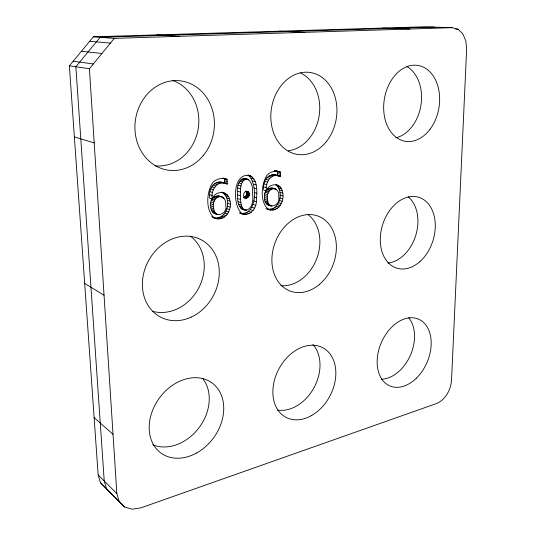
<?xml version="1.0" encoding="UTF-8"?>
<svg xmlns="http://www.w3.org/2000/svg" width="536" height="536" viewBox="0 0 536 536"><rect width="100%" height="100%" fill="white"/><g stroke="black" fill="none" stroke-linecap="round" stroke-linejoin="round"><path stroke-width="0.8" d="M237.662 194.91C234.326 173.972 254.419 172.719 252.51 193.925C255.712 214.728 235.92 215.894 237.662 194.91L240.322 195.747C240.885 200.544 240.007 207.908 245.3 210.28M240.322 195.747C240.49 190.246 239.693 179.285 247.585 179.259M223.827 182.923C214.675 178.696 207.8 189.851 209.73 198.173L212.323 199.044C214.273 190.923 227.472 189.999 229.334 198.695C233.743 208.873 224.631 223.425 213.026 217.616M212.323 199.044C210.132 190.307 218.031 178.977 227.19 184.069L227.07 179.259C222.192 177.517 216.303 178.676 212.765 182.568C206.434 191.741 205.06 211.271 214.963 218.326M241.723 213.469C257.923 213.676 257.334 182.267 247.954 175.004C258.895 178.019 256.858 193 256.349 201.777C256.255 210.166 247.572 217.75 239.585 212.899L244.376 214.38M210.762 205.784C208.283 193.536 227.083 192.404 225.69 204.772C228.349 217.187 209.757 217.864 210.762 205.784L213.348 206.688L214.447 211.841L217.261 214.494M213.348 206.688C212.631 201.717 216.343 195.211 222.051 196.886M268.61 209.556C259.484 202.4 261.2 183.982 267.109 175.098C270.332 171.433 275.832 170.26 280.348 171.989L280.388 176.625C270.325 170.951 262.171 179.004 263.739 190.159L266.459 190.963C268.174 183.245 280.683 182.327 282.15 190.729C285.809 200.042 278.338 214.031 267.256 209.12M266.459 190.963C264.583 182.903 271.685 171.634 280.388 176.625M213.167 217.549C227.164 221.201 232.939 198.434 221.938 192.236M264.576 197.503C262.231 185.771 280.288 184.598 278.7 196.565C281.212 208.444 263.357 209.201 264.576 197.503L267.296 198.333L268.235 203.305L270.781 205.878M267.296 198.333C266.734 193.71 270.023 187.339 275.457 188.947M265.903 208.685C279.028 212.685 284.75 192.538 276.161 185.041L278.914 185.811M246.453 198.099L243.78 197.255C246.413 196.833 247.612 193.074 245.743 191.185L248.423 192.002C251.351 195.091 246.848 200.25 243.324 197.395M119.233 501.669L116.855 493.596L89.418 68.722L114.302 38.384L452.123 27.671L458.139 29.252L462.856 33.889L465.831 40.843L466.635 49.406L451.513 380.627C450.642 390.054 445.577 399.548 436.652 403.508L140.955 507.84L132.111 509.2L124.6 507.009L100.52 482.802L98.162 474.956L69.365 65.828L93.358 36.81L424.519 26.8L452.123 27.671M242.641 209.382L244.068 209.395M455.707 29.172L458.139 29.252M382.671 28.066L409.799 29.018M279.296 31.189L304.79 32.348M156.834 34.894L179.56 36.314M93.358 36.81L114.302 38.384M89.639 41.312L110.443 43.088M81.412 51.255L101.92 53.486M73.144 61.258L93.338 63.945M69.365 65.828L89.418 68.722M214.668 213.562L215.901 213.81M268.067 205.02L271.92 206.125M435.761 27.664L433.51 27.081L100.138 37.319L75.857 66.766L104.232 481.013L106.597 488.933L111.903 494.212M280.348 171.989L275.363 170.676L277.581 171.272L277.628 175.888M275.29 170.736L277.36 171.272M274.512 170.676L276.583 171.212M274.425 170.837L275.805 171.198M277.588 171.989L280.355 172.713M277.601 173.577L280.368 174.307M277.621 175.165L280.382 175.902M274.827 174.863L278.318 175.768M274.084 174.756L279.718 176.284M273.32 174.709L276.074 175.446M272.536 174.729L275.29 175.46M271.745 174.803L274.492 175.54M269.856 175.292L272.603 176.029M268.214 176.197L270.961 176.94M266.821 177.517L269.561 178.267M265.682 179.259L268.415 180.016M249.776 176.31L252.476 177.068M264.797 181.403L267.524 182.166M275.919 184.639L277.293 185.02M251.29 178.28L253.997 179.044M277.527 186.273L280.281 187.051M278.613 187.915L281.367 188.699M264.181 183.935L266.908 184.712M248.851 179.808L244.898 178.495M252.496 180.887L255.196 181.657M243.445 178.455L246.131 179.218M242.011 178.89L244.697 179.66M279.397 189.938L282.15 190.729M271.578 187.915L274.318 188.706M276.429 189.483L272.717 188.156M270.265 187.975L272.998 188.759M240.778 179.788L243.458 180.558M268.992 188.304L271.725 189.094M263.826 186.856L266.553 187.647M253.374 184.123L256.074 184.907M267.859 188.906L270.593 189.697M279.872 192.337L282.626 193.141M239.753 181.141L242.426 181.918M266.874 189.771L269.608 190.568M223.492 178.227L227.07 179.259M223.338 178.26L224.658 178.649M238.935 182.95L241.602 183.741M266.044 190.903L268.771 191.707M222.5 178.146L223.82 178.535M280.053 195.117L282.8 195.928M224.45 179.232L227.09 180.009M253.93 187.975L256.637 188.773M265.38 192.27L268.101 193.081M224.49 180.88L227.13 181.664M238.312 185.235L240.979 186.032M279.919 197.931L282.673 198.755M264.918 193.824L267.638 194.642M74.37 136.941L94.209 142.898M250.654 175.754C232.048 171.004 232.175 206.414 242.239 213.81M224.53 182.521L227.17 183.319M221.502 182.233L226.46 183.721M227.19 184.069L224.55 183.272L224.43 178.481L223.639 178.233M220.691 182.119L223.324 182.917M254.171 192.451L256.871 193.268M264.65 195.566L267.364 196.39M219.867 182.079L222.494 182.876M219.016 182.099L221.643 182.897M279.477 200.464L282.224 201.295M237.89 187.989L240.557 188.799M218.159 182.186L220.785 182.984M245.95 191.017L248.423 192.002M246.131 191.654L248.811 192.471M216.122 182.702L218.742 183.5M246.413 192.19L249.093 193.007M246.587 192.786L249.267 193.61M278.713 202.702L281.46 203.546M246.654 193.442L249.334 194.267M214.36 183.647L216.973 184.458M264.697 199.405L267.417 200.243M237.676 191.218L240.342 192.035M246.607 194.133L249.294 194.957M254.084 196.96L256.778 197.791M246.46 194.782L249.14 195.613M277.641 204.665L280.375 205.516M265.012 201.06L267.725 201.898M212.866 185.034L215.479 185.845M246.205 195.392L248.885 196.223M245.843 195.962L248.523 196.799M265.521 202.454L268.235 203.305M245.401 196.457L248.074 197.295M276.275 206.306L279.008 207.164M244.912 196.839L247.585 197.677M266.211 203.606L268.931 204.457M244.369 197.107L247.042 197.945M211.66 186.843L214.259 187.667M267.069 204.471L269.789 205.322M243.505 197.382L245.863 198.126M253.662 200.926L256.349 201.777M274.646 207.586L277.373 208.45M222.011 192.176L223.974 192.806M223.117 192.779L225.743 193.617M272.757 208.504L275.477 209.375M210.735 189.074L213.335 189.905M224.618 194.045L227.251 194.89M237.837 198.568L240.496 199.419M270.6 209.06L273.32 209.931M252.898 204.357L255.585 205.221M268.08 209.187L270.794 210.058M225.817 195.747L228.45 196.591M210.105 191.707L212.705 192.551M226.701 197.838L229.334 198.695M238.192 201.683L240.852 202.548M218.192 195.794L223.11 197.442M251.806 207.258L254.486 208.136M216.772 195.861L219.378 196.719M222.688 197.871L223.994 198.3M215.392 196.216L217.998 197.074M227.257 200.33L229.89 201.194M209.77 194.742L212.363 195.6M238.728 204.263L241.381 205.141M214.179 196.846L216.785 197.704M250.386 209.623L253.059 210.514M239.431 206.32L242.091 207.198M213.127 197.75L215.727 198.615M227.492 203.211L230.125 204.089M240.322 207.847L242.976 208.739M245.401 209.837L246.734 210.286M212.243 198.93L214.842 199.801M241.388 208.873L244.048 209.764M248.63 211.432L251.304 212.33M211.546 200.35L214.139 201.228M227.398 206.132L230.024 207.017M246.553 212.685L249.22 213.583M211.063 201.965L213.656 202.849M244.148 213.382L246.808 214.286M226.956 208.752L229.582 209.656M210.802 203.78L213.395 204.672M226.172 211.084L228.792 211.995M210.923 207.76L213.509 208.672M225.033 213.127L227.653 214.045M211.291 209.469L213.877 210.387M223.579 214.842L226.192 215.767M211.861 210.923L214.447 211.841M212.631 212.109L215.224 213.033M213.576 212.993L218.494 214.742M221.837 216.175L224.443 217.114M219.807 217.147L222.406 218.085M217.482 217.737L220.075 218.681M211.666 216.685L212.96 217.154M214.748 217.884L217.341 218.829M245.327 198.032C241.609 196.605 244.235 189.664 247.96 191.627M84.681 283.417L104.044 295.249M94.122 417.611L113.029 434.314M98.162 474.956L116.855 493.596M100.52 482.802L124.6 507.009M307.885 214.467A39.054 30.76 -69.7 0 1 316.716 258.7A39.054 30.76 -69.7 0 1 280.824 285.675M406.992 66.585A37.567 27.463 -80.7 0 1 420.954 105.123A37.567 27.463 -80.7 0 1 395.883 137.819M300.529 72.983A40.448 32.462 -81.4 0 1 319.128 115.93A40.448 32.462 -81.4 0 1 288.16 150.804M190.186 236.041A42.558 36.348 -61.6 0 1 199.077 287.256A42.558 36.348 -61.6 0 1 152.338 311.222M408.68 317.687A35.57 24.83 -66.6 0 1 410.335 355.448A35.57 24.83 -66.6 0 1 381.364 379.24M312.877 344.507A38.471 28.689 -61.8 0 1 313.989 387.722A38.471 28.689 -61.8 0 1 277.172 410M202.487 378.228A42.304 33.245 -53.4 0 1 199.097 427.627A42.304 33.245 -53.4 0 1 152.76 444.726M408.144 196.739A36.274 26.264 -72.9 0 1 415.815 235.21A36.274 26.264 -72.9 0 1 388.037 263.062M172.143 80.266A43.872 38.994 -82.3 0 1 197.885 130.536A43.872 38.994 -82.3 0 1 154.964 165.825M319.536 284.335A39.999 31.034 -69.7 0 0 320.957 217.395A39.999 31.034 -69.7 0 0 271.893 259.042A39.999 31.034 -69.7 0 0 319.536 284.335M430.107 129.163A38.445 27.644 -80.4 0 0 420.7 66.082A38.445 27.644 -80.4 0 0 384.191 114.838A38.445 27.644 -80.4 0 0 430.107 129.163M326.645 141.223A41.473 32.823 -80.9 0 0 313.245 73.124A41.473 32.823 -80.9 0 0 271.725 126.04A41.473 32.823 -80.9 0 0 326.645 141.223M191.345 317.051A43.691 36.837 -62 0 0 207.6 244.235A43.691 36.837 -62 0 0 143.541 273.97A43.691 36.837 -62 0 0 191.345 317.051M416.184 378.356A36.341 24.917 -66.7 0 0 419.118 319.416A36.341 24.917 -66.7 0 0 377.197 359.817A36.341 24.917 -66.7 0 0 416.184 378.356M311.798 415.393A39.369 28.884 -62 0 0 327.141 350.792A39.369 28.884 -62 0 0 274.137 381.404A39.369 28.884 -62 0 0 311.798 415.393M196.618 452.987A43.376 33.614 -54 0 0 212.437 383.227A43.376 33.614 -54 0 0 150.321 417.671A43.376 33.614 -54 0 0 196.618 452.987M419.949 261.561A37.085 26.398 -72.8 0 0 423.031 199.231A37.085 26.398 -72.8 0 0 380.332 237.348A37.085 26.398 -72.8 0 0 419.949 261.561M203.184 155.634A45.084 39.624 -81.5 0 0 184.377 81.566A45.084 39.624 -81.5 0 0 136.425 139.481A45.084 39.624 -81.5 0 0 203.184 155.634"/></g></svg>
